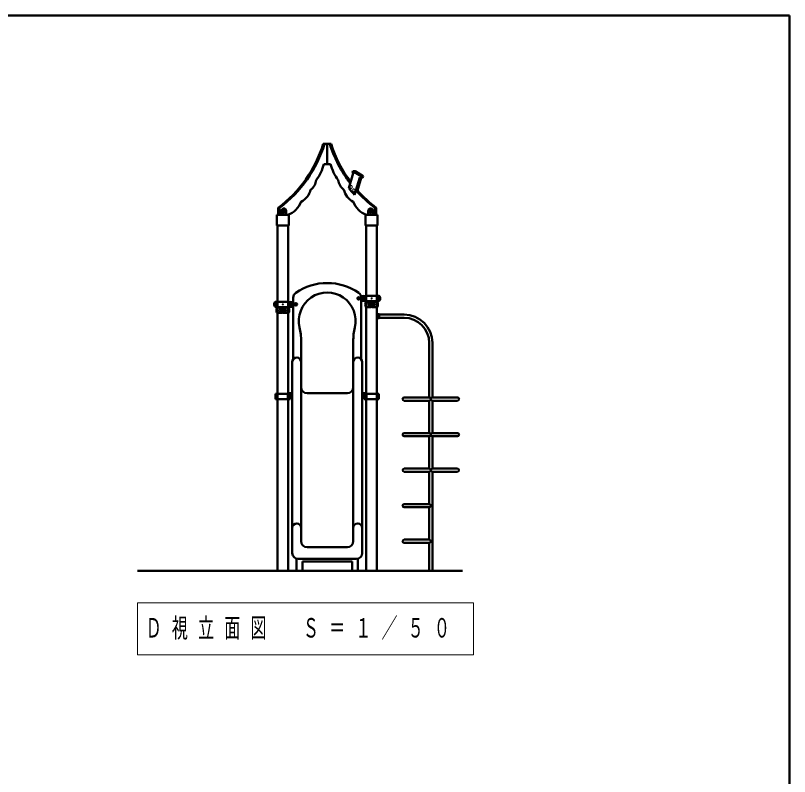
# Model space of a CAD drawing. Units: millimetres on the paper, scale 1:50. Extents: x -365 to 0, y -594 to 257.
# Drawn here: x -130.8 to 0, y -168.5 to -40 of the extents above; entities that cross this region are included whole.
import ezdxf

# ---------------------------------------------------------------- set-up
doc = ezdxf.new("R2010")
doc.units = ezdxf.units.MM
doc.linetypes.add('USER1', pattern=[4.5, 2.5, -2])
doc.layers.add('LY_1', color=140, linetype='Continuous', lineweight=50)
doc.styles.add('ＭＳ ゴシック', font='')
doc.styles.get('ＭＳ ゴシック').set_extended_font_data('MS Gothic')

msp = doc.modelspace()

# ---------------------------------------------------------------- linework, layer by layer
at = {"layer": 'LY_1', "color": 7}
for p, q in [((0, -40), (-365, -40)), ((0, -297), (0, -40)), ((-55.255, -133.773), (-110.172, -133.773))]:
    msp.add_line(p, q, dxfattribs=at)
at = {"layer": 'LY_1'}
for p, q in [((-78.773, -61.683), (-78.114, -61.683)), ((-78.114, -65.083), (-78.114, -61.683)), ((-77.455, -61.683), (-78.114, -61.683)), ((-78.687, -65.083), (-78.114, -65.083)), ((-77.541, -65.083), (-78.114, -65.083)), ((-74.47, -69.137), (-73.717, -66.645)), ((-73.848, -66.566), (-73.765, -66.29)), ((-73.717, -66.645), (-73.848, -66.566)), ((-72.399, -67.113), (-73.765, -66.29)), ((-73.413, -66.29), (-73.765, -66.29)), ((-72.047, -67.113), (-73.413, -66.29)), ((-73.481, -70.294), (-72.585, -67.328)), ((-73.022, -69.528), (-72.376, -67.389)), ((-72.482, -67.389), (-72.585, -67.328)), ((-72.482, -67.389), (-72.399, -67.113)), ((-72.13, -67.389), (-72.482, -67.389)), ((-72.047, -67.113), (-72.399, -67.113)), ((-72.13, -67.389), (-72.047, -67.113)), ((-73.022, -69.528), (-73.249, -69.528)), ((-86.402, -73.683), (-86.402, -72.493)), ((-86.175, -73.683), (-86.175, -72.493)), ((-85.833, -73.683), (-85.833, -73.083)), ((-85.748, -73.683), (-85.748, -73.083)), ((-85.48, -72.583), (-85.395, -72.583)), ((-85.041, -73.683), (-85.041, -73.083)), ((-71.187, -73.683), (-71.187, -73.083)), ((-70.748, -72.583), (-70.833, -72.583)), ((-70.48, -73.683), (-70.48, -73.083)), ((-70.395, -73.683), (-70.395, -73.083)), ((-70.053, -73.683), (-70.053, -72.493)), ((-69.826, -73.683), (-69.826, -72.493)), ((-84.598, -73.683), (-86.631, -73.683)), ((-86.63, -75.483), (-86.63, -73.683)), ((-84.598, -75.483), (-84.598, -73.683)), ((-69.598, -73.683), (-71.631, -73.683)), ((-71.63, -75.483), (-71.63, -73.683)), ((-69.598, -75.483), (-69.598, -73.683)), ((-84.598, -75.483), (-86.63, -75.483)), ((-86.505, -133.773), (-86.505, -75.483)), ((-84.723, -133.773), (-84.723, -75.483)), ((-69.598, -75.483), (-71.63, -75.483)), ((-71.505, -133.773), (-71.505, -75.483)), ((-69.723, -133.773), (-69.723, -75.483)), ((-72.164, -87.378), (-72.364, -87.393)), ((-71.534, -87.323), (-72.164, -87.378)), ((-69.694, -87.323), (-71.535, -87.323)), ((-69.694, -87.323), (-69.379, -87.351)), ((-86.534, -88.323), (-86.85, -88.351)), ((-86.534, -88.323), (-84.694, -88.323)), ((-84.694, -88.323), (-84.064, -88.378)), ((-84.064, -88.378), (-83.864, -88.393)), ((-83.864, -98.073), (-83.864, -87.656)), ((-83.504, -88.727), (-83.424, -88.681)), ((-83.504, -88.727), (-83.504, -88.819)), ((-83.504, -88.819), (-83.424, -88.865)), ((-83.424, -88.681), (-83.344, -88.727)), ((-83.424, -88.865), (-83.344, -88.819)), ((-83.344, -88.727), (-83.344, -88.819)), ((-72.884, -87.727), (-72.804, -87.681)), ((-72.884, -87.727), (-72.884, -87.819)), ((-72.884, -87.819), (-72.804, -87.865)), ((-72.804, -87.681), (-72.724, -87.727)), ((-72.804, -87.865), (-72.724, -87.819)), ((-72.724, -87.727), (-72.724, -87.819)), ((-72.364, -98.073), (-72.364, -87.656)), ((-72.164, -88.168), (-72.364, -88.153)), ((-71.534, -88.223), (-72.164, -88.168)), ((-71.536, -88.323), (-70.684, -88.323)), ((-69.694, -88.223), (-71.535, -88.223)), ((-70.939, -88.587), (-70.979, -88.586)), ((-70.939, -88.773), (-70.939, -88.343)), ((-70.939, -88.773), (-70.939, -89.203)), ((-70.644, -88.363), (-70.644, -89.183)), ((-70.584, -88.363), (-70.584, -89.183)), ((-69.692, -88.323), (-70.544, -88.323)), ((-70.289, -88.773), (-70.289, -88.343)), ((-70.289, -88.587), (-70.249, -88.586)), ((-70.289, -88.773), (-70.289, -89.203)), ((-69.694, -88.223), (-69.379, -88.195)), ((-86.534, -89.223), (-86.85, -89.195)), ((-86.536, -89.323), (-85.684, -89.323)), ((-86.534, -89.223), (-84.694, -89.223)), ((-86.534, -90.223), (-85.684, -90.223)), ((-85.939, -89.587), (-85.979, -89.586)), ((-85.939, -89.959), (-85.979, -89.96)), ((-85.939, -89.773), (-85.939, -89.343)), ((-85.939, -89.773), (-85.939, -90.203)), ((-85.644, -89.363), (-85.644, -90.183)), ((-85.584, -89.363), (-85.584, -90.183)), ((-84.692, -89.323), (-85.544, -89.323)), ((-84.692, -90.223), (-85.544, -90.223)), ((-85.289, -89.773), (-85.289, -89.343)), ((-85.289, -89.587), (-85.249, -89.586)), ((-85.289, -89.773), (-85.289, -90.203)), ((-85.289, -89.959), (-85.249, -89.96)), ((-84.694, -89.223), (-84.064, -89.168)), ((-84.064, -89.168), (-83.864, -89.153)), ((-71.536, -89.223), (-70.684, -89.223)), ((-70.939, -88.959), (-70.979, -88.96)), ((-69.694, -89.223), (-70.544, -89.223)), ((-70.289, -88.959), (-70.249, -88.96)), ((-69.342, -90.453), (-69.723, -90.453)), ((-69.342, -90.453), (-69.723, -90.453)), ((-69.342, -91.093), (-69.723, -91.093)), ((-69.342, -91.093), (-69.723, -91.093)), ((-69.342, -90.453), (-69.342, -91.093)), ((-69.342, -90.453), (-69.342, -91.093)), ((-65.114, -90.501), (-69.342, -90.501)), ((-65.114, -91.045), (-69.342, -91.045)), ((-82.514, -102.773), (-82.514, -94.991)), ((-73.714, -102.773), (-73.714, -94.991)), ((-60.886, -104.501), (-60.886, -95.273)), ((-60.342, -104.501), (-60.342, -95.273)), ((-84.014, -98.523), (-84.014, -130.773)), ((-82.514, -128.773), (-82.514, -98.423)), ((-73.714, -128.773), (-73.714, -98.423)), ((-72.214, -98.523), (-72.214, -130.773)), ((-84.378, -103.893), (-86.851, -103.893)), ((-86.851, -103.893), (-86.851, -104.793)), ((-86.684, -103.893), (-86.684, -104.793)), ((-84.78, -103.893), (-84.78, -104.793)), ((-84.723, -103.773), (-84.014, -103.773)), ((-84.723, -103.819), (-84.014, -103.819)), ((-84.592, -103.893), (-84.592, -104.793)), ((-84.533, -103.893), (-84.533, -104.793)), ((-84.378, -103.893), (-84.378, -104.793)), ((-81.514, -103.773), (-78.114, -103.773)), ((-74.714, -103.773), (-78.114, -103.773)), ((-71.505, -103.773), (-72.214, -103.773)), ((-71.505, -103.819), (-72.214, -103.819)), ((-71.851, -103.893), (-69.378, -103.893)), ((-71.851, -103.893), (-71.851, -104.793)), ((-71.695, -103.893), (-71.695, -104.793)), ((-71.636, -103.893), (-71.636, -104.793)), ((-71.449, -103.893), (-71.449, -104.793)), ((-69.544, -103.893), (-69.544, -104.793)), ((-69.378, -103.893), (-69.378, -104.793)), ((-60.886, -104.501), (-65.114, -104.501)), ((-56.114, -104.501), (-60.342, -104.501)), ((-84.378, -104.793), (-86.851, -104.793)), ((-71.851, -104.793), (-69.378, -104.793)), ((-60.886, -105.045), (-65.114, -105.045)), ((-60.886, -110.501), (-60.886, -105.045)), ((-60.342, -110.501), (-60.342, -105.045)), ((-56.114, -105.045), (-60.342, -105.045)), ((-60.886, -110.501), (-65.114, -110.501)), ((-60.886, -111.045), (-65.114, -111.045)), ((-60.886, -116.501), (-60.886, -111.045)), ((-60.342, -110.501), (-56.114, -110.501)), ((-60.342, -116.501), (-60.342, -111.045)), ((-60.342, -111.045), (-56.114, -111.045)), ((-60.886, -116.501), (-65.114, -116.501)), ((-60.886, -117.045), (-65.114, -117.045)), ((-60.886, -122.501), (-60.886, -117.045)), ((-56.114, -116.501), (-60.342, -116.501)), ((-56.114, -117.045), (-60.342, -117.045)), ((-60.342, -133.773), (-60.342, -117.045)), ((-60.886, -122.501), (-65.114, -122.501)), ((-60.886, -123.045), (-65.114, -123.045)), ((-60.886, -128.501), (-60.886, -123.045)), ((-60.886, -128.501), (-65.114, -128.501)), ((-60.886, -129.045), (-65.114, -129.045)), ((-60.886, -133.773), (-60.886, -129.045)), ((-81.514, -129.773), (-78.114, -129.773)), ((-74.714, -129.773), (-78.114, -129.773)), ((-83.314, -131.639), (-83.314, -133.811)), ((-83.014, -131.773), (-78.114, -131.773)), ((-73.214, -131.773), (-78.114, -131.773)), ((-72.914, -131.639), (-72.914, -133.811)), ((-82.314, -132.211), (-82.314, -133.811)), ((-82.314, -132.211), (-73.914, -132.211)), ((-73.914, -132.211), (-73.914, -133.811))]:
    msp.add_line(p, q, dxfattribs=at)
at = {"layer": 'LY_1', "color": 7, "lineweight": 13}
for p, q in [((-71.949, -87.958), (-71.949, -87.588)), ((-71.579, -87.588), (-71.949, -87.588)), ((-69.649, -87.588), (-69.279, -87.588)), ((-69.279, -87.958), (-69.279, -87.588)), ((-86.949, -88.958), (-86.949, -88.588)), ((-86.579, -88.588), (-86.949, -88.588)), ((-84.649, -88.588), (-84.279, -88.588)), ((-84.279, -88.958), (-84.279, -88.588)), ((-71.579, -87.958), (-71.949, -87.958)), ((-69.649, -87.958), (-69.279, -87.958)), ((-86.579, -88.958), (-86.949, -88.958)), ((-84.649, -88.958), (-84.279, -88.958)), ((-110.189, -139.182), (-110.189, -147.982)), ((-53.389, -139.182), (-110.189, -139.182)), ((-53.389, -147.982), (-53.389, -139.182)), ((-110.189, -147.982), (-53.389, -147.982))]:
    msp.add_line(p, q, dxfattribs=at)
for points in [[(-74.069, -68.707), (-74.085, -68.708), (-74.1, -68.71), (-74.115, -68.715), (-74.13, -68.722), (-74.144, -68.73), (-74.158, -68.74), (-74.171, -68.752), (-74.183, -68.765), (-74.194, -68.78), (-74.205, -68.796), (-74.214, -68.813), (-74.222, -68.832), (-74.23, -68.851), (-74.235, -68.871), (-74.24, -68.892), (-74.243, -68.913), (-74.245, -68.935), (-74.246, -68.957), (-74.245, -68.978), (-74.243, -69), (-74.24, -69.021), (-74.235, -69.042), (-74.23, -69.062), (-74.222, -69.082), (-74.214, -69.1), (-74.205, -69.117), (-74.194, -69.133), (-74.183, -69.148), (-74.171, -69.161), (-74.158, -69.173), (-74.144, -69.183), (-74.13, -69.192), (-74.115, -69.198), (-74.1, -69.203), (-74.085, -69.206), (-74.069, -69.207), (-74.054, -69.206), (-74.039, -69.203), (-74.024, -69.198), (-74.009, -69.192), (-73.995, -69.183), (-73.981, -69.173), (-73.968, -69.161), (-73.956, -69.148), (-73.944, -69.133), (-73.934, -69.117), (-73.925, -69.1), (-73.916, -69.082), (-73.909, -69.062), (-73.903, -69.042), (-73.899, -69.021), (-73.895, -69), (-73.893, -68.978), (-73.893, -68.957), (-73.893, -68.935), (-73.895, -68.913), (-73.899, -68.892), (-73.903, -68.871), (-73.909, -68.851), (-73.916, -68.832), (-73.925, -68.813), (-73.934, -68.796), (-73.944, -68.78), (-73.956, -68.765), (-73.968, -68.752), (-73.981, -68.74), (-73.995, -68.73), (-74.009, -68.722), (-74.024, -68.715), (-74.039, -68.71), (-74.054, -68.708)], [(-73.622, -69.264), (-73.638, -69.265), (-73.653, -69.268), (-73.668, -69.273), (-73.683, -69.279), (-73.697, -69.287), (-73.711, -69.298), (-73.724, -69.309), (-73.736, -69.323), (-73.747, -69.337), (-73.758, -69.353), (-73.767, -69.371), (-73.776, -69.389), (-73.783, -69.408), (-73.789, -69.429), (-73.793, -69.449), (-73.797, -69.471), (-73.799, -69.492), (-73.799, -69.514), (-73.799, -69.536), (-73.797, -69.557), (-73.793, -69.579), (-73.789, -69.6), (-73.783, -69.62), (-73.776, -69.639), (-73.767, -69.657), (-73.758, -69.675), (-73.747, -69.691), (-73.736, -69.706), (-73.724, -69.719), (-73.711, -69.731), (-73.697, -69.741), (-73.683, -69.749), (-73.668, -69.756), (-73.653, -69.76), (-73.638, -69.763), (-73.622, -69.764), (-73.607, -69.763), (-73.592, -69.76), (-73.577, -69.756), (-73.562, -69.749), (-73.548, -69.741), (-73.534, -69.731), (-73.521, -69.719), (-73.509, -69.706), (-73.497, -69.691), (-73.487, -69.675), (-73.478, -69.657), (-73.469, -69.639), (-73.462, -69.62), (-73.456, -69.6), (-73.452, -69.579), (-73.448, -69.557), (-73.446, -69.536), (-73.446, -69.514), (-73.446, -69.492), (-73.448, -69.471), (-73.452, -69.449), (-73.456, -69.429), (-73.462, -69.408), (-73.469, -69.389), (-73.478, -69.371), (-73.487, -69.353), (-73.497, -69.337), (-73.509, -69.323), (-73.521, -69.309), (-73.534, -69.298), (-73.548, -69.287), (-73.562, -69.279), (-73.577, -69.273), (-73.592, -69.268), (-73.607, -69.265)]]:
    msp.add_lwpolyline(points, close=True, dxfattribs=at)
at = {"layer": 'LY_1'}
for points in [[(-85.48, -72.583), (-85.535, -72.589), (-85.589, -72.607), (-85.64, -72.637), (-85.687, -72.678), (-85.73, -72.729), (-85.766, -72.789), (-85.795, -72.856), (-85.816, -72.928), (-85.829, -73.005), (-85.833, -73.083)], [(-85.041, -73.083), (-85.044, -73.018), (-85.053, -72.954), (-85.068, -72.892), (-85.089, -72.833), (-85.114, -72.779), (-85.145, -72.729), (-85.18, -72.686), (-85.218, -72.65), (-85.259, -72.621), (-85.303, -72.6), (-85.349, -72.587), (-85.395, -72.583), (-85.441, -72.587), (-85.486, -72.6), (-85.53, -72.621), (-85.572, -72.65), (-85.61, -72.686), (-85.645, -72.729), (-85.675, -72.779), (-85.701, -72.833), (-85.721, -72.892), (-85.736, -72.954), (-85.745, -73.018), (-85.748, -73.083)], [(-71.187, -73.083), (-71.184, -73.018), (-71.175, -72.954), (-71.16, -72.892), (-71.139, -72.833), (-71.114, -72.779), (-71.083, -72.729), (-71.048, -72.686), (-71.01, -72.65), (-70.968, -72.621), (-70.925, -72.6), (-70.879, -72.587), (-70.833, -72.583), (-70.787, -72.587), (-70.742, -72.6), (-70.698, -72.621), (-70.656, -72.65), (-70.618, -72.686), (-70.583, -72.729), (-70.553, -72.779), (-70.527, -72.833), (-70.507, -72.892), (-70.492, -72.954), (-70.483, -73.018), (-70.48, -73.083)], [(-70.748, -72.583), (-70.707, -72.586), (-70.666, -72.597), (-70.626, -72.614), (-70.588, -72.637), (-70.552, -72.667), (-70.519, -72.703), (-70.489, -72.744), (-70.462, -72.789), (-70.44, -72.839), (-70.422, -72.892), (-70.408, -72.947), (-70.399, -73.005), (-70.396, -73.044), (-70.395, -73.083)]]:
    msp.add_lwpolyline(points, dxfattribs=at)
for points in [[(-85.395, -72.883), (-85.407, -72.884), (-85.419, -72.886), (-85.431, -72.89), (-85.443, -72.895), (-85.455, -72.902), (-85.465, -72.91), (-85.476, -72.919), (-85.486, -72.93), (-85.495, -72.942), (-85.503, -72.954), (-85.511, -72.968), (-85.517, -72.983), (-85.523, -72.998), (-85.528, -73.015), (-85.531, -73.031), (-85.534, -73.048), (-85.536, -73.066), (-85.536, -73.083), (-85.536, -73.1), (-85.534, -73.118), (-85.531, -73.135), (-85.528, -73.151), (-85.523, -73.167), (-85.517, -73.183), (-85.511, -73.198), (-85.503, -73.212), (-85.495, -73.224), (-85.486, -73.236), (-85.476, -73.247), (-85.465, -73.256), (-85.455, -73.264), (-85.443, -73.271), (-85.431, -73.276), (-85.419, -73.28), (-85.407, -73.282), (-85.395, -73.283), (-85.382, -73.282), (-85.37, -73.28), (-85.358, -73.276), (-85.346, -73.271), (-85.335, -73.264), (-85.324, -73.256), (-85.314, -73.247), (-85.304, -73.236), (-85.295, -73.224), (-85.286, -73.212), (-85.279, -73.198), (-85.272, -73.183), (-85.267, -73.167), (-85.262, -73.151), (-85.258, -73.135), (-85.256, -73.118), (-85.254, -73.1), (-85.253, -73.083), (-85.254, -73.066), (-85.256, -73.048), (-85.258, -73.031), (-85.262, -73.015), (-85.267, -72.998), (-85.272, -72.983), (-85.279, -72.968), (-85.286, -72.954), (-85.295, -72.942), (-85.304, -72.93), (-85.314, -72.919), (-85.324, -72.91), (-85.335, -72.902), (-85.346, -72.895), (-85.358, -72.89), (-85.37, -72.886), (-85.382, -72.884)], [(-85.395, -72.883), (-85.407, -72.884), (-85.419, -72.886), (-85.431, -72.89), (-85.443, -72.895), (-85.455, -72.902), (-85.465, -72.91), (-85.476, -72.919), (-85.486, -72.93), (-85.495, -72.942), (-85.503, -72.954), (-85.511, -72.968), (-85.517, -72.983), (-85.523, -72.998), (-85.528, -73.015), (-85.531, -73.031), (-85.534, -73.048), (-85.536, -73.066), (-85.536, -73.083), (-85.536, -73.1), (-85.534, -73.118), (-85.531, -73.135), (-85.528, -73.151), (-85.523, -73.167), (-85.517, -73.183), (-85.511, -73.198), (-85.503, -73.212), (-85.495, -73.224), (-85.486, -73.236), (-85.476, -73.247), (-85.465, -73.256), (-85.455, -73.264), (-85.443, -73.271), (-85.431, -73.276), (-85.419, -73.28), (-85.407, -73.282), (-85.395, -73.283), (-85.382, -73.282), (-85.37, -73.28), (-85.358, -73.276), (-85.346, -73.271), (-85.335, -73.264), (-85.324, -73.256), (-85.314, -73.247), (-85.304, -73.236), (-85.295, -73.224), (-85.286, -73.212), (-85.279, -73.198), (-85.272, -73.183), (-85.267, -73.167), (-85.262, -73.151), (-85.258, -73.135), (-85.256, -73.118), (-85.254, -73.1), (-85.253, -73.083), (-85.254, -73.066), (-85.256, -73.048), (-85.258, -73.031), (-85.262, -73.015), (-85.267, -72.998), (-85.272, -72.983), (-85.279, -72.968), (-85.286, -72.954), (-85.295, -72.942), (-85.304, -72.93), (-85.314, -72.919), (-85.324, -72.91), (-85.335, -72.902), (-85.346, -72.895), (-85.358, -72.89), (-85.37, -72.886), (-85.382, -72.884)], [(-70.833, -72.883), (-70.846, -72.884), (-70.858, -72.886), (-70.87, -72.89), (-70.882, -72.895), (-70.893, -72.902), (-70.904, -72.91), (-70.914, -72.919), (-70.924, -72.93), (-70.933, -72.942), (-70.942, -72.954), (-70.949, -72.968), (-70.956, -72.983), (-70.961, -72.998), (-70.966, -73.015), (-70.97, -73.031), (-70.972, -73.048), (-70.974, -73.066), (-70.975, -73.083), (-70.974, -73.1), (-70.972, -73.118), (-70.97, -73.135), (-70.966, -73.151), (-70.961, -73.167), (-70.956, -73.183), (-70.949, -73.198), (-70.942, -73.212), (-70.933, -73.224), (-70.924, -73.236), (-70.914, -73.247), (-70.904, -73.256), (-70.893, -73.264), (-70.882, -73.271), (-70.87, -73.276), (-70.858, -73.28), (-70.846, -73.282), (-70.833, -73.283), (-70.821, -73.282), (-70.809, -73.28), (-70.797, -73.276), (-70.785, -73.271), (-70.773, -73.264), (-70.762, -73.256), (-70.752, -73.247), (-70.742, -73.236), (-70.733, -73.224), (-70.725, -73.212), (-70.717, -73.198), (-70.711, -73.183), (-70.705, -73.167), (-70.7, -73.151), (-70.697, -73.135), (-70.694, -73.118), (-70.692, -73.1), (-70.692, -73.083), (-70.692, -73.066), (-70.694, -73.048), (-70.697, -73.031), (-70.7, -73.015), (-70.705, -72.998), (-70.711, -72.983), (-70.717, -72.968), (-70.725, -72.954), (-70.733, -72.942), (-70.742, -72.93), (-70.752, -72.919), (-70.762, -72.91), (-70.773, -72.902), (-70.785, -72.895), (-70.797, -72.89), (-70.809, -72.886), (-70.821, -72.884)]]:
    msp.add_lwpolyline(points, close=True, dxfattribs=at)
at = {"layer": 'LY_1', "color": 7, "lineweight": 13}
for centre, radius in [((-72.804, -87.773), 0.24), ((-71.764, -87.773), 0.185), ((-69.464, -87.773), 0.185), ((-86.764, -88.773), 0.185), ((-86.764, -88.773), 0.1), ((-85.614, -88.773), 0.1), ((-84.464, -88.773), 0.185), ((-84.464, -88.773), 0.1), ((-83.424, -88.773), 0.24), ((-83.424, -88.773), 0.11), ((-72.804, -87.773), 0.11), ((-71.764, -87.773), 0.1), ((-70.614, -87.773), 0.1), ((-69.464, -87.773), 0.1)]:
    msp.add_circle(centre, radius, dxfattribs=at)
at = {"layer": 'LY_1'}
for centre in [(-72.804, -87.773), (-83.424, -88.773)]:
    msp.add_circle(centre, 0.21, dxfattribs=at)
at = {"layer": 'LY_1', "color": 7, "linetype": 'USER1', "lineweight": 13}
for centre in [(-83.424, -88.773), (-72.804, -87.773)]:
    msp.add_circle(centre, 0.125, dxfattribs=at)
at = {"layer": 'LY_1'}
for centre, radius, start, end in [((-99.547, -55.118), 21.787, 307.10833, 342.46195), ((-99.32, -55.118), 21.787, 307.10833, 342.46195), ((-56.908, -55.118), 21.787, 197.53805, 217.35039), ((-56.681, -55.118), 21.787, 197.53805, 216.64135), ((-86.431, -63.082), 7.999, 323.79379, 345.51227), ((-69.797, -63.082), 7.999, 194.48773, 216.20621), ((-82.333, -67.501), 2.376, 306.21633, 352.61079), ((-73.895, -67.501), 2.376, 187.38921, 233.78367), ((-56.908, -55.118), 22.471, 218.60105, 222.48228), ((-83.752, -68.828), 2.884, 295.24241, 348.19668), ((-72.476, -68.828), 2.884, 191.80332, 244.75759), ((-56.908, -55.118), 21.787, 221.40718, 232.89167), ((-56.681, -55.118), 21.787, 221.40718, 232.89167), ((-86.132, -70.077), 3.857, 290.82289, 339.37534), ((-70.095, -70.077), 3.857, 200.62466, 249.17711), ((-78.114, -94.519), 9.346, 55.31079, 124.68922), ((-82.864, -87.656), 1, 123.36701, 180), ((-78.114, -91.573), 4.8, 346.64882, 193.35118), ((-73.364, -87.656), 1, 0, 56.63299), ((-71.064, -87.773), 1, 163.80375, 196.19625), ((-71.833, -87.55), 0.2, 95, 163.80375), ((-69.396, -87.55), 0.2, 16.19625, 85), ((-70.164, -87.773), 1, 343.80375, 16.19625), ((-86.064, -88.773), 1, 163.80375, 196.19625), ((-86.833, -88.55), 0.2, 95, 163.80375), ((-84.396, -88.55), 0.2, 16.19625, 85), ((-85.164, -88.773), 1, 343.80375, 16.19625), ((-71.833, -87.996), 0.2, 196.19625, 265), ((-70.562, -88.773), 1.122, 159.19706, 200.80294), ((-71.536, -88.403), 0.08, 90, 159.19706), ((-70.986, -88.773), 0.187, 88, 272), ((-70.919, -88.343), 0.02, 90, 180), ((-70.684, -88.363), 0.04, 0, 90), ((-70.544, -88.363), 0.04, 90, 180), ((-70.309, -88.343), 0.02, 0, 90), ((-70.243, -88.773), 0.187, 268, 92), ((-69.692, -88.403), 0.08, 20.80294, 90), ((-70.666, -88.773), 1.122, 339.19706, 20.80294), ((-69.396, -87.996), 0.2, 275, 343.80375), ((-86.833, -88.996), 0.2, 196.19625, 265), ((-85.562, -89.773), 1.122, 159.19706, 200.80294), ((-86.536, -89.403), 0.08, 90, 159.19706), ((-86.536, -90.143), 0.08, 200.80294, 270), ((-85.986, -89.773), 0.187, 88, 272), ((-85.919, -89.343), 0.02, 90, 180), ((-85.919, -90.203), 0.02, 180, 270), ((-85.684, -89.363), 0.04, 0, 90), ((-85.684, -90.183), 0.04, 270, 0), ((-85.544, -89.363), 0.04, 90, 180), ((-85.544, -90.183), 0.04, 180, 270), ((-85.309, -89.343), 0.02, 0, 90), ((-85.309, -90.203), 0.02, 270, 0), ((-85.243, -89.773), 0.187, 268, 92), ((-84.692, -89.403), 0.08, 20.80294, 90), ((-84.692, -90.143), 0.08, 270, 339.19706), ((-85.666, -89.773), 1.122, 339.19706, 20.80294), ((-84.396, -88.996), 0.2, 275, 343.80375), ((-71.536, -89.143), 0.08, 200.80294, 270), ((-70.919, -89.203), 0.02, 180, 270), ((-70.684, -89.183), 0.04, 270, 0), ((-70.544, -89.183), 0.04, 180, 270), ((-70.309, -89.203), 0.02, 270, 0), ((-69.692, -89.143), 0.08, 270, 339.19706), ((-65.114, -95.273), 4.772, 0, 90), ((-65.114, -95.273), 4.228, 0, 90), ((-92.514, -94.991), 10, 0, 13.35118), ((-63.714, -94.991), 10, 166.64882, 180), ((-83.264, -98.523), 0.75, 0, 180), ((-72.964, -98.523), 0.75, 0, 180), ((-81.514, -102.773), 1, 180, 270), ((-74.714, -102.773), 1, 270, 0), ((-65.114, -104.773), 0.272, 90, 270), ((-60.886, -104.773), 0.272, 270, 90), ((-60.342, -104.773), 0.272, 90, 270), ((-56.114, -104.773), 0.272, 270, 90), ((-65.114, -110.773), 0.272, 90, 270), ((-60.886, -110.773), 0.272, 270, 90), ((-60.342, -110.773), 0.272, 90, 270), ((-56.114, -110.773), 0.272, 270, 90), ((-65.114, -116.773), 0.272, 90, 270), ((-60.886, -116.773), 0.272, 270, 90), ((-60.342, -116.773), 0.272, 90, 270), ((-56.114, -116.773), 0.272, 270, 90), ((-65.114, -122.773), 0.272, 90, 270), ((-60.886, -122.773), 0.272, 270, 90), ((-83.264, -126.523), 0.75, 0, 180), ((-72.964, -126.523), 0.75, 0, 180), ((-81.514, -128.773), 1, 180, 270), ((-74.714, -128.773), 1, 270, 0), ((-65.114, -128.773), 0.272, 90, 270), ((-60.886, -128.773), 0.272, 270, 90), ((-83.014, -130.773), 1, 180, 270), ((-73.214, -130.773), 1, 270, 0)]:
    msp.add_arc(centre, radius, start, end, dxfattribs=at)
at = {"layer": 'LY_1', "color": 7, "lineweight": 13}
for centre, start, end in [((-74.14, -87.773), 355.87048, 4.12952), ((-67.089, -87.773), 175.87048, 184.12952), ((-89.14, -88.773), 355.87048, 4.12952), ((-82.089, -88.773), 175.87048, 184.12952)]:
    msp.add_arc(centre, 2.567, start, end, dxfattribs=at)

# ---------------------------------------------------------------- texts
at = {"layer": 'LY_1', "color": 7, "insert": (-108.789, -143.582), "char_height": 3.299, "attachment_point": 4, "style": 'ＭＳ ゴシック'}
msp.add_mtext('\\T1.64;\\W0.6;Ｄ視立面図\u3000Ｓ＝１／５０', dxfattribs=at)

doc.saveas('drawing.dxf')
